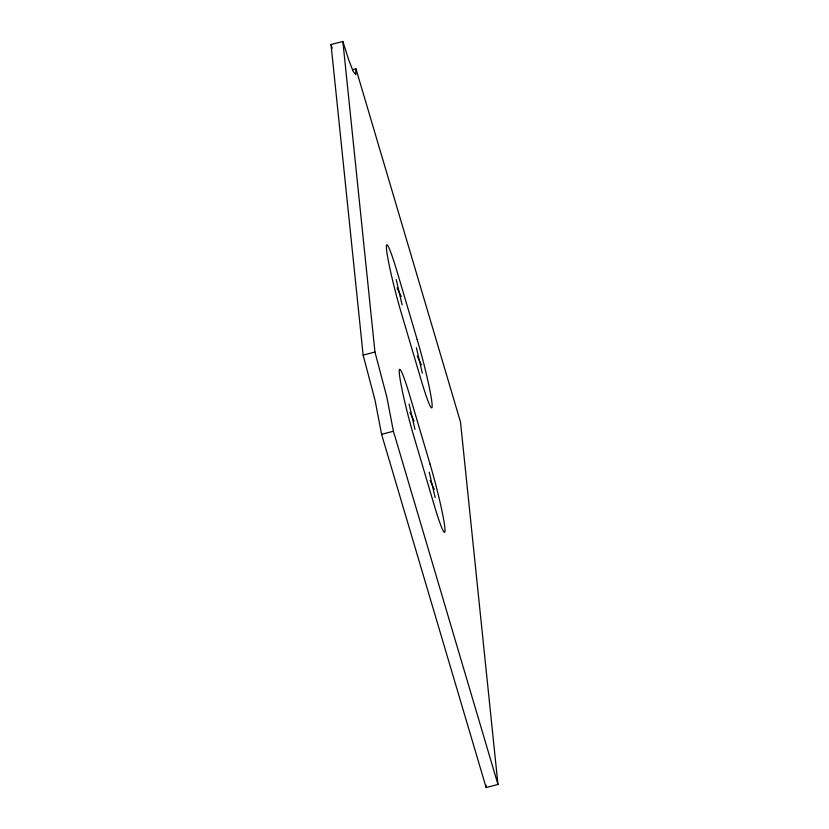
<?xml version="1.0" encoding="UTF-8"?>
<svg xmlns="http://www.w3.org/2000/svg" width="829" height="829" viewBox="0 0 829 829"><rect width="100%" height="100%" fill="white"/><g stroke="black" fill="none" stroke-linecap="round" stroke-linejoin="round"><path stroke-width="1.24" d="M355.952 68.807L355.786 74.672L353.237 71.532L348.698 59.875L342.864 41.45L331.04 44.528L363.133 355.113L375.081 400.397L381.589 434.334L486.136 787.55L497.96 784.472L460.499 422.023L355.952 68.807L352.408 69.729M363.133 355.113L374.957 352.035L342.864 41.45M381.589 434.334L393.412 431.256L386.894 397.309L374.957 352.035M397.07 287.86L401.267 296.616M417.267 356.076L421.453 364.833M409.94 412.345L414.127 421.101M430.127 480.561L434.313 489.317M331.04 44.528L332.211 48.217M393.412 431.256L497.96 784.472M416.407 347.776L422.313 373.133M396.221 279.57L402.117 304.917M429.267 472.261L435.173 497.618M409.08 404.044L414.987 429.401M485.867 784.98L486.136 787.55M417.215 339.703L397.029 271.497A48.984 3.482 75.4 0 0 386.552 249.612A48.984 3.482 75.4 0 0 401.309 312.989L421.505 381.205A48.984 3.482 75.4 0 0 431.982 403.091A48.984 3.482 75.4 0 0 417.215 339.703M430.075 464.188L409.889 395.982A48.984 3.482 75.4 0 0 399.412 374.097A48.984 3.482 75.4 0 0 414.179 437.474L434.365 505.68A48.984 3.482 75.4 0 0 444.841 527.565A48.984 3.482 75.4 0 0 430.075 464.188"/></g></svg>
